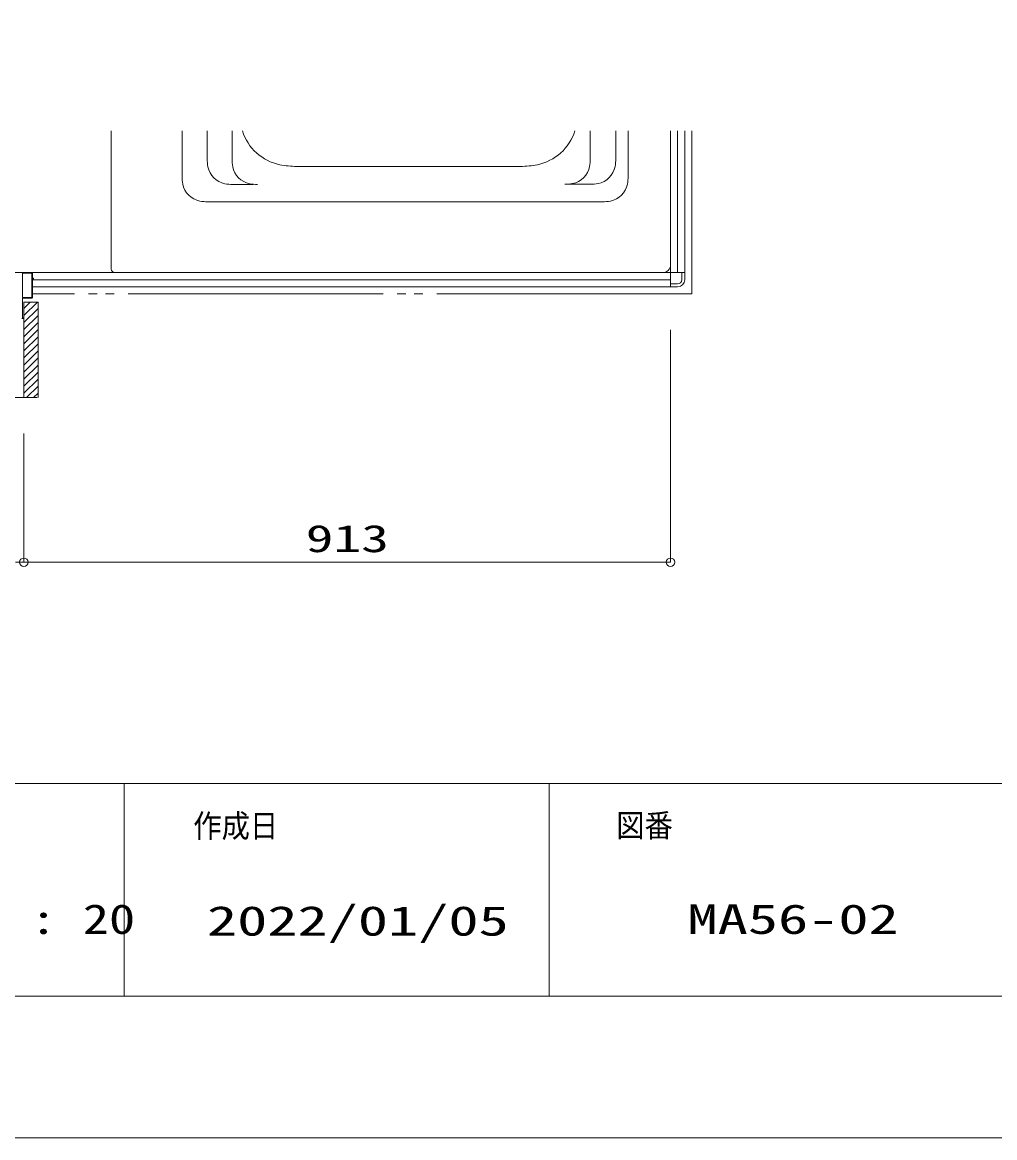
# Model space of a CAD drawing. Units: millimetres on the paper. Extents: x -305 to 305, y -152 to 152.
# Drawn here: x 16.8 to 85.5, y -148.5 to -69.8 of the extents above; entities that cross this region are included whole.
import ezdxf
from ezdxf.enums import TextEntityAlignment as Align

# ---------------------------------------------------------------- set-up
doc = ezdxf.new("R2010")
doc.units = ezdxf.units.MM
doc.linetypes.add('LONG_DOUBLE_CHAIN', pattern=[21.8, 18, -1, 0.6, -0.6, 0.6, -1])
for name, color, linetype, lineweight in [('0-0_0', 7, 'Continuous', 9), ('0-1_VIEW0001', 7, 'Continuous', 9), ('0-2_1図面枠', 7, 'Continuous', 9), ('0-3_図面枠', 3, 'Continuous', 9), ('0-4_DEFPOINTS', 7, 'Continuous', 9)]:
    doc.layers.add(name, color=color, linetype=linetype, lineweight=lineweight)
doc.styles.add('ＭＳ ゴシック', font='')
doc.styles.get('ＭＳ ゴシック').set_extended_font_data('MS Gothic')

# ---------------------------------------------------------------- blocks, each defined once
blk = doc.blocks.new('_ORIGIN')
at = {"layer": '0-0_0'}
blk.add_line((0, 0), (-1, 0), dxfattribs=at)
blk.add_circle((0, 0), 0.5, dxfattribs=at)

msp = doc.modelspace()

# ---------------------------------------------------------------- linework, layer by layer
at = {"layer": '0-0_0'}
for p, q in [((23.983, -123.498), (23.983, -138.498)), ((53.983, -123.498), (53.983, -138.498))]:
    msp.add_line(p, q, dxfattribs=at)
at = {"layer": '0-1_VIEW0001'}
for p, q in [((23.066, -77.427), (23.066, -87.177)), ((28.066, -77.427), (28.066, -80.629)), ((29.842, -77.427), (29.842, -79.405)), ((31.592, -77.427), (31.592, -79.405)), ((56.897, -77.427), (56.897, -79.39)), ((58.697, -77.427), (58.697, -79.39)), ((59.566, -80.629), (59.566, -77.427)), ((62.566, -88.427), (62.566, -77.427)), ((62.566, -86.877), (62.566, -77.427)), ((63.066, -87.427), (63.066, -77.427)), ((63.566, -77.427), (63.566, -87.427)), ((36.163, -79.927), (51.968, -79.927)), ((33.092, -81.202), (31.64, -81.202)), ((55.324, -81.187), (56.899, -81.187)), ((42.816, -82.427), (29.864, -82.427)), ((42.816, -82.427), (57.768, -82.427)), ((17.443, -87.427), (16.017, -87.427)), ((16.791, -89.167), (16.791, -87.487)), ((16.806, -87.472), (17.431, -87.472)), ((17.446, -87.487), (17.446, -89.167)), ((17.491, -87.477), (17.491, -87.812)), ((17.491, -87.882), (17.491, -89.177)), ((17.491, -87.927), (62.566, -87.927)), ((17.506, -87.827), (17.556, -87.827)), ((17.556, -87.867), (17.506, -87.867)), ((17.566, -87.837), (17.566, -87.857)), ((62.016, -87.427), (23.316, -87.427)), ((62.566, -88.427), (62.566, -88.027)), ((63.566, -87.427), (63.166, -87.427)), ((63.366, -87.427), (63.366, -87.927)), ((63.566, -87.427), (63.566, -87.927)), ((17.491, -88.427), (62.566, -88.427)), ((62.566, -88.427), (17.491, -88.427)), ((63.066, -88.227), (62.566, -88.227)), ((63.066, -88.427), (62.566, -88.427)), ((16.791, -89.242), (16.791, -90.612)), ((17.431, -89.182), (16.806, -89.182)), ((17.441, -89.227), (16.806, -89.227)), ((16.891, -89.952), (17.341, -89.502)), ((16.891, -90.452), (17.841, -89.502)), ((16.891, -89.502), (17.891, -89.502)), ((16.891, -96.252), (16.891, -89.502)), ((17.891, -96.252), (17.891, -89.502)), ((16.891, -90.952), (17.891, -89.952)), ((16.891, -91.452), (17.891, -90.452)), ((16.876, -90.677), (16.756, -90.677)), ((16.806, -90.627), (16.876, -90.627)), ((16.891, -91.952), (17.891, -90.952)), ((16.891, -92.452), (17.891, -91.452)), ((16.891, -92.952), (17.891, -91.952)), ((62.566, -91.467), (62.566, -107.875)), ((16.891, -93.452), (17.891, -92.452)), ((16.891, -93.952), (17.891, -92.952)), ((16.891, -94.452), (17.891, -93.452)), ((16.891, -94.952), (17.891, -93.952)), ((16.891, -95.447), (17.891, -94.447)), ((16.891, -95.942), (17.891, -94.942)), ((17.076, -96.252), (17.891, -95.437)), ((17.571, -96.252), (17.891, -95.932)), ((17.84, -96.252), (-17.759, -96.252)), ((16.891, -98.792), (16.891, -107.875)), ((16.891, -98.792), (16.891, -107.875)), ((61.966, -107.875), (17.491, -107.875))]:
    msp.add_line(p, q, dxfattribs=at)
at = {"layer": '0-1_VIEW0001', "linetype": 'LONG_DOUBLE_CHAIN'}
for p, q in [((64.066, -77.427), (64.066, -88.927)), ((64.066, -88.927), (17.491, -88.927))]:
    msp.add_line(p, q, dxfattribs=at)
at = {"layer": '0-1_VIEW0001'}
msp.add_lwpolyline([(17.441, -87.427), (63.566, -87.427), (63.566, -77.427)], dxfattribs=at)
for centre, radius, start, end in [((35.666, -76.377), 3.5, 197.46284, 258.52166), ((52.466, -76.377), 3.5, 281.47834, 342.53716), ((32.842, -79.405), 3, 180, 190.47531), ((34.592, -79.405), 3, 180, 190.47531), ((53.897, -79.39), 3, 349.52468, 0.00001), ((55.697, -79.39), 3, 349.52468, 0.00001), ((31.367, -79.677), 1.5, 190.47531, 259.52468), ((33.117, -79.677), 1.5, 190.47531, 259.52468), ((36.163, -73.927), 6, 258.52166, 270), ((51.968, -73.927), 6, 270, 281.47834), ((55.372, -79.662), 1.5, 280.47531, 349.52468), ((57.172, -79.662), 1.5, 280.47531, 349.52468), ((31.066, -80.629), 3, 180, 190.47531), ((56.566, -80.629), 3, 349.52468, 0.00001), ((29.591, -80.902), 1.5, 190.47531, 259.52468), ((31.64, -78.202), 3, 259.52468, 270), ((33.39, -78.202), 3, 259.52468, 270), ((55.099, -78.187), 3, 270, 280.47531), ((56.899, -78.187), 3, 270, 280.47531), ((58.041, -80.902), 1.5, 280.47531, 349.52468), ((29.864, -79.427), 3, 259.52468, 270), ((57.768, -79.427), 3, 270, 280.47531), ((23.316, -87.177), 0.25, 180, 270), ((62.016, -86.877), 0.55, 270, 0.00001), ((16.806, -87.487), 0.015, 90, 180), ((17.431, -87.487), 0.015, 0, 90), ((17.441, -87.477), 0.05, 0, 90), ((17.506, -87.812), 0.015, 180, 270), ((17.506, -87.882), 0.015, 90, 180), ((17.556, -87.837), 0.01, 0, 90), ((17.556, -87.857), 0.01, 270, 0), ((63.066, -87.927), 0.3, 270, 0), ((63.066, -87.927), 0.5, 270, 0), ((16.806, -89.167), 0.015, 180, 270), ((16.806, -89.242), 0.015, 90, 180), ((17.431, -89.167), 0.015, 270, 0), ((17.441, -89.177), 0.05, 270, 0), ((16.806, -90.612), 0.015, 180, 270), ((16.876, -90.642), 0.015, 0, 90), ((16.876, -90.662), 0.015, 270, 0)]:
    msp.add_arc(centre, radius, start, end, dxfattribs=at)
at = {"layer": '0-3_図面枠'}
msp.add_line((-291.017, -123.498), (108.983, -123.498), dxfattribs=at)
msp.add_lwpolyline([(-291.017, -138.498), (108.983, -138.498), (108.983, 138.502), (-291.017, 138.502)], close=True, dxfattribs=at)
at = {"layer": '0-4_DEFPOINTS'}
msp.add_line((118.983, -148.498), (-301.017, -148.498), dxfattribs=at)

# ---------------------------------------------------------------- block references
at = {"layer": '0-1_VIEW0001', "xscale": 0.6, "yscale": 0.6}
for p in [(16.891, -107.875), (62.566, -107.875)]:
    msp.add_blockref('_ORIGIN', p, dxfattribs=at)
at = {"layer": '0-1_VIEW0001', "xscale": 0.6, "yscale": 0.6, "rotation": 180}
msp.add_blockref('_ORIGIN', (16.891, -107.875), dxfattribs=at)

# ---------------------------------------------------------------- texts
at = {"layer": '0-1_VIEW0001', "style": 'ＭＳ ゴシック', "width": 1.5}
msp.add_text('913', height=1.921, dxfattribs=at).set_placement((36.794, -107.736), align=Align.BOTTOM_LEFT)
at = {"layer": '0-2_1図面枠', "style": 'ＭＳ ゴシック'}
for s, height, width, p in [('作成日', 1.628, 0.9, (28.857, -127.788)), ('図番', 1.628, 0.9, (58.732, -127.759)), ('1 : 20', 2.092, 1.3, (13.65, -134.737)), ('2022/01/05', 2.089, 1.5, (29.822, -134.861)), ('MA56-02', 2.089, 1.5, (63.761, -134.737))]:
    msp.add_text(s, height=height, dxfattribs=dict(at, width=width)).set_placement(p, align=Align.BOTTOM_LEFT)

doc.saveas('drawing.dxf')
